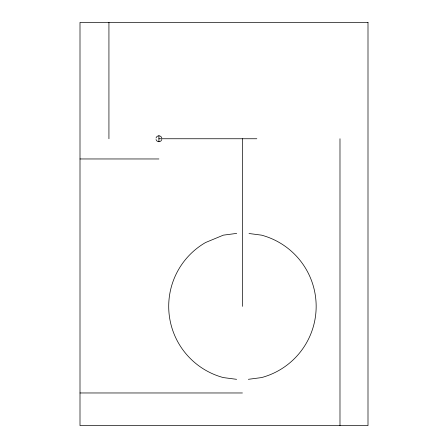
<?xml version="1.0" encoding="UTF-8"?>
<svg xmlns="http://www.w3.org/2000/svg" width="448" height="448" viewBox="0 0 448 448"><rect width="100%" height="100%" fill="white"/><g stroke="black" fill="none" stroke-linecap="round" stroke-linejoin="round"><path stroke-width="0.67" d="M236.695 233.397L223.35 235.15L205.57 242.519A73.73 73.73 0 0 0 223.35 377.586L236.6 379.327M248.349 379.316L261.514 377.586A73.73 73.73 0 0 0 261.514 235.15L249.021 233.509M158.911 138.751L256.833 138.751M80.002 158.962L158.911 158.962M80.002 392.969L242.43 392.969M339.987 138.751L339.987 425.6M242.43 138.751L242.43 306.37M158.911 135.755L158.911 141.747M108.931 22.4L108.931 138.751M161.806 139.53A2.996 2.996 0 0 1 156.022 139.53M156.022 137.978A2.996 2.996 0 0 1 161.806 137.978M367.998 22.4L80.002 22.4L80.002 425.6L367.998 425.6L367.998 22.4"/></g></svg>
